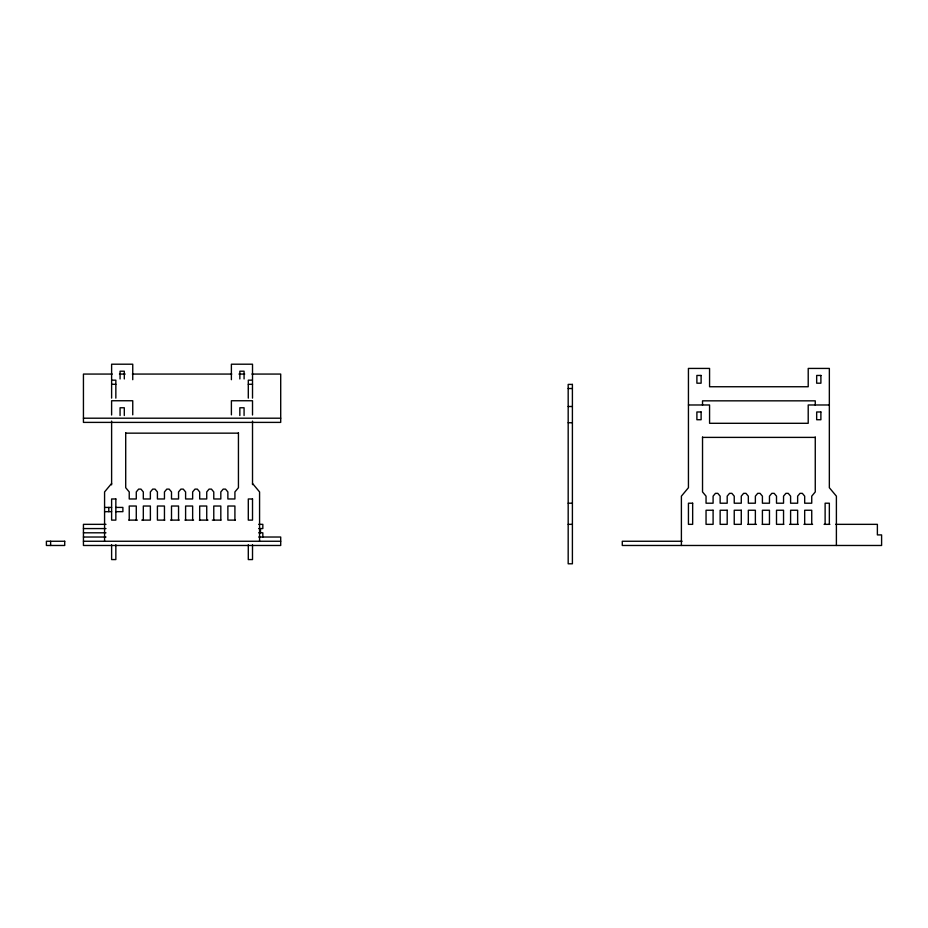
<?xml version="1.0" encoding="UTF-8"?>
<svg xmlns="http://www.w3.org/2000/svg" width="928" height="928" viewBox="0 0 928 928"><rect width="100%" height="100%" fill="white"/><g stroke="black" fill="none" stroke-linecap="round" stroke-linejoin="round"><path stroke-width="1.39" d="M111.615 483.476L104.574 491.933L104.574 541.256M112.23 374.065L83.439 374.065L83.439 422.391L280.708 422.391L280.708 374.065L251.906 374.065M119.434 374.065L125.199 374.065M132.391 374.065L231.745 374.065M238.948 374.065L244.714 374.065M111.615 384.285L115.849 384.285M248.298 384.285L252.52 384.285M568.18 388.519L572.402 388.519M688.437 404.979L709.572 404.979L709.572 423.296L808.207 423.296L808.207 404.979L829.342 404.979M568.18 406.499L572.402 406.499M83.439 418.203L280.708 418.203M568.18 422.739L572.402 422.739M125.709 433.156L238.438 433.156M702.531 437.39L815.26 437.39M568.18 503.208L572.402 503.208M104.574 507.43L111.615 507.43M115.849 507.43L122.89 507.43L122.89 511.664L115.849 511.664M104.574 511.664L111.615 511.664M128.806 520.109L137.437 520.109M141.764 520.109L150.394 520.109L150.371 506.027L143.318 506.027L143.318 520.109M164.801 520.109L157.412 520.109L157.412 506.027L164.453 506.027L164.453 520.109M170.555 520.109L179.197 520.109M184.95 520.109L193.592 520.109M199.346 520.109L207.988 520.109M212.303 520.109L220.945 520.109M235.341 520.109L227.87 520.109L227.87 506.027L234.912 506.027L234.912 520.109M105.978 524.343L83.439 524.343L83.439 545.478L280.708 545.478L280.708 537.022L258.715 537.022M258.715 524.343L262.833 524.343L262.833 528.566L258.715 528.566M568.18 524.343L572.402 524.343M747.794 524.343L756.436 524.343M762.201 524.343L769.463 524.343L769.463 510.249L762.41 510.249L762.41 524.343M783.789 524.343L776.504 524.343L776.504 510.249L783.545 510.249L783.545 524.343M789.554 524.343L798.184 524.343M803.95 524.343L812.592 524.343M824.099 524.343L829.864 524.343M835.618 524.343L877.378 524.343L877.378 534.911L881.6 534.911L881.6 545.478L622.282 545.478L622.282 541.256L682.092 541.256M83.439 528.566L105.978 528.566M83.439 532.8L105.978 532.8M258.715 532.8L262.833 532.8L262.833 537.022M83.439 537.022L105.978 537.022M83.439 541.256L280.708 541.256M252.52 483.476L259.573 491.933L259.573 541.256M836.395 545.478L836.395 496.155L829.342 487.71L829.342 368.428L808.207 368.428L808.207 386.744L709.572 386.744L709.572 368.428L688.437 368.428L688.437 487.71L681.396 496.155L681.396 545.478M829.342 524.343L829.342 503.208L825.12 503.208L825.12 524.343M815.26 405.176L815.26 400.838L702.531 400.838L702.531 405.176M815.26 436.984L815.26 491.933L811.733 496.155L811.733 503.208L804.68 503.208L804.68 496.155L802.337 493.348L799.994 493.348L797.639 496.155L797.639 503.208L790.598 503.208L790.598 496.155L788.243 493.348L785.9 493.348L783.545 496.155L783.545 503.208L776.504 503.208L776.504 496.155L774.161 493.348L771.806 493.348L769.463 496.155L769.463 503.208L762.41 503.208L762.41 496.155L760.067 493.348L757.712 493.348L755.369 496.155L755.369 503.208L748.328 503.208L748.328 496.155L745.973 493.348L743.63 493.348L741.275 496.155L741.275 503.208L734.234 503.208L734.234 496.155L731.879 493.348L729.536 493.348L727.192 496.155L727.192 503.208L720.14 503.208L720.14 496.155L717.796 493.348L715.442 493.348L713.098 496.155L713.098 503.208L706.046 503.208L706.046 496.155L702.531 491.933L702.531 436.984M811.733 524.343L811.733 510.249L804.68 510.249L804.68 524.343M797.639 524.343L797.639 510.249L790.598 510.249L790.598 524.343M755.369 524.343L755.369 510.249L748.328 510.249L748.328 524.343M260.49 528.566L260.49 532.8M252.52 379.703L252.52 364.205L231.385 364.205L231.385 379.703M252.52 398.124L252.52 380.167L248.298 380.167L248.298 398.124M252.52 415.013L252.52 400.745L231.385 400.745L231.385 414.839M252.52 421.103L252.52 484.613M252.52 544.771L252.52 559.572L248.298 559.572L248.298 544.771M244.076 378.96L244.076 371.212L239.842 371.212L239.842 378.96M244.076 415.512L244.076 407.763L239.842 407.763L239.842 415.512M238.438 432.761L238.438 487.71L234.912 491.933L234.912 498.974L227.87 498.974L227.87 491.933L225.516 489.114L223.172 489.114L220.818 491.933L220.818 498.974L213.776 498.974L213.776 491.933L211.433 489.114L209.078 489.114L206.735 491.933L206.735 498.974L199.682 498.974L199.682 491.933L197.339 489.114L194.984 489.114L192.641 491.933L192.641 498.974L185.6 498.974L185.6 491.933L183.245 489.114L180.902 489.114L178.547 491.933L178.547 498.974L171.506 498.974L171.506 491.933L169.151 489.114L166.808 489.114L164.453 491.933L164.453 498.974L157.412 498.974L157.412 491.933L155.069 489.114L152.714 489.114L150.371 491.933L150.371 498.974L143.318 498.974L143.318 491.933L140.975 489.114L138.62 489.114L136.277 491.933L136.277 498.974L129.236 498.974L129.236 491.933L125.709 487.71L125.709 432.761M220.818 520.109L220.818 506.027L213.776 506.027L213.776 520.109M206.735 520.109L206.735 506.027L199.682 506.027L199.682 520.109M192.641 520.109L192.641 506.027L185.6 506.027L185.6 520.109M178.547 520.109L178.547 506.027L171.506 506.027L171.506 520.109M136.277 520.109L136.277 506.027L129.236 506.027L129.236 520.109M132.75 379.703L132.75 364.205L111.615 364.205L111.615 379.703M132.75 414.839L132.75 400.745L111.615 400.745L111.615 415.013M124.306 378.96L124.306 371.212L120.072 371.212L120.072 378.96M124.306 415.512L124.306 407.763L120.072 407.763L120.072 415.512M115.849 398.124L115.849 380.167L111.615 380.167L111.615 398.124M115.849 544.771L115.849 559.572L111.615 559.572L111.615 544.771M111.615 421.103L111.615 484.868M108.796 507.43L108.796 511.664M50.622 541.256L50.622 545.478M701.116 375.446L696.893 375.446L696.893 383.194L701.116 383.194L701.116 375.446M820.886 375.446L816.663 375.446L816.663 383.194L820.886 383.194L820.886 375.446M572.402 384.401L568.18 384.401L568.18 563.795L572.402 563.795L572.402 384.401M701.116 411.986L696.893 411.986L696.893 419.734L701.116 419.734L701.116 411.986M820.886 411.986L816.663 411.986L816.663 419.734L820.886 419.734L820.886 411.986M115.849 498.974L111.615 498.974L111.615 520.109L115.849 520.109L115.849 498.974M252.52 498.974L248.298 498.974L248.298 520.109L252.52 520.109L252.52 498.974M692.659 503.208L688.437 503.208L688.437 524.343L692.659 524.343L692.659 503.208M713.098 510.249L706.046 510.249L706.046 524.343L713.098 524.343L713.098 510.249M727.192 510.249L720.14 510.249L720.14 524.343L727.192 524.343L727.192 510.249M741.275 510.249L734.234 510.249L734.234 524.343L741.275 524.343L741.275 510.249M64.716 541.256L46.4 541.256L46.4 545.478L64.716 545.478L64.716 541.256"/></g></svg>
